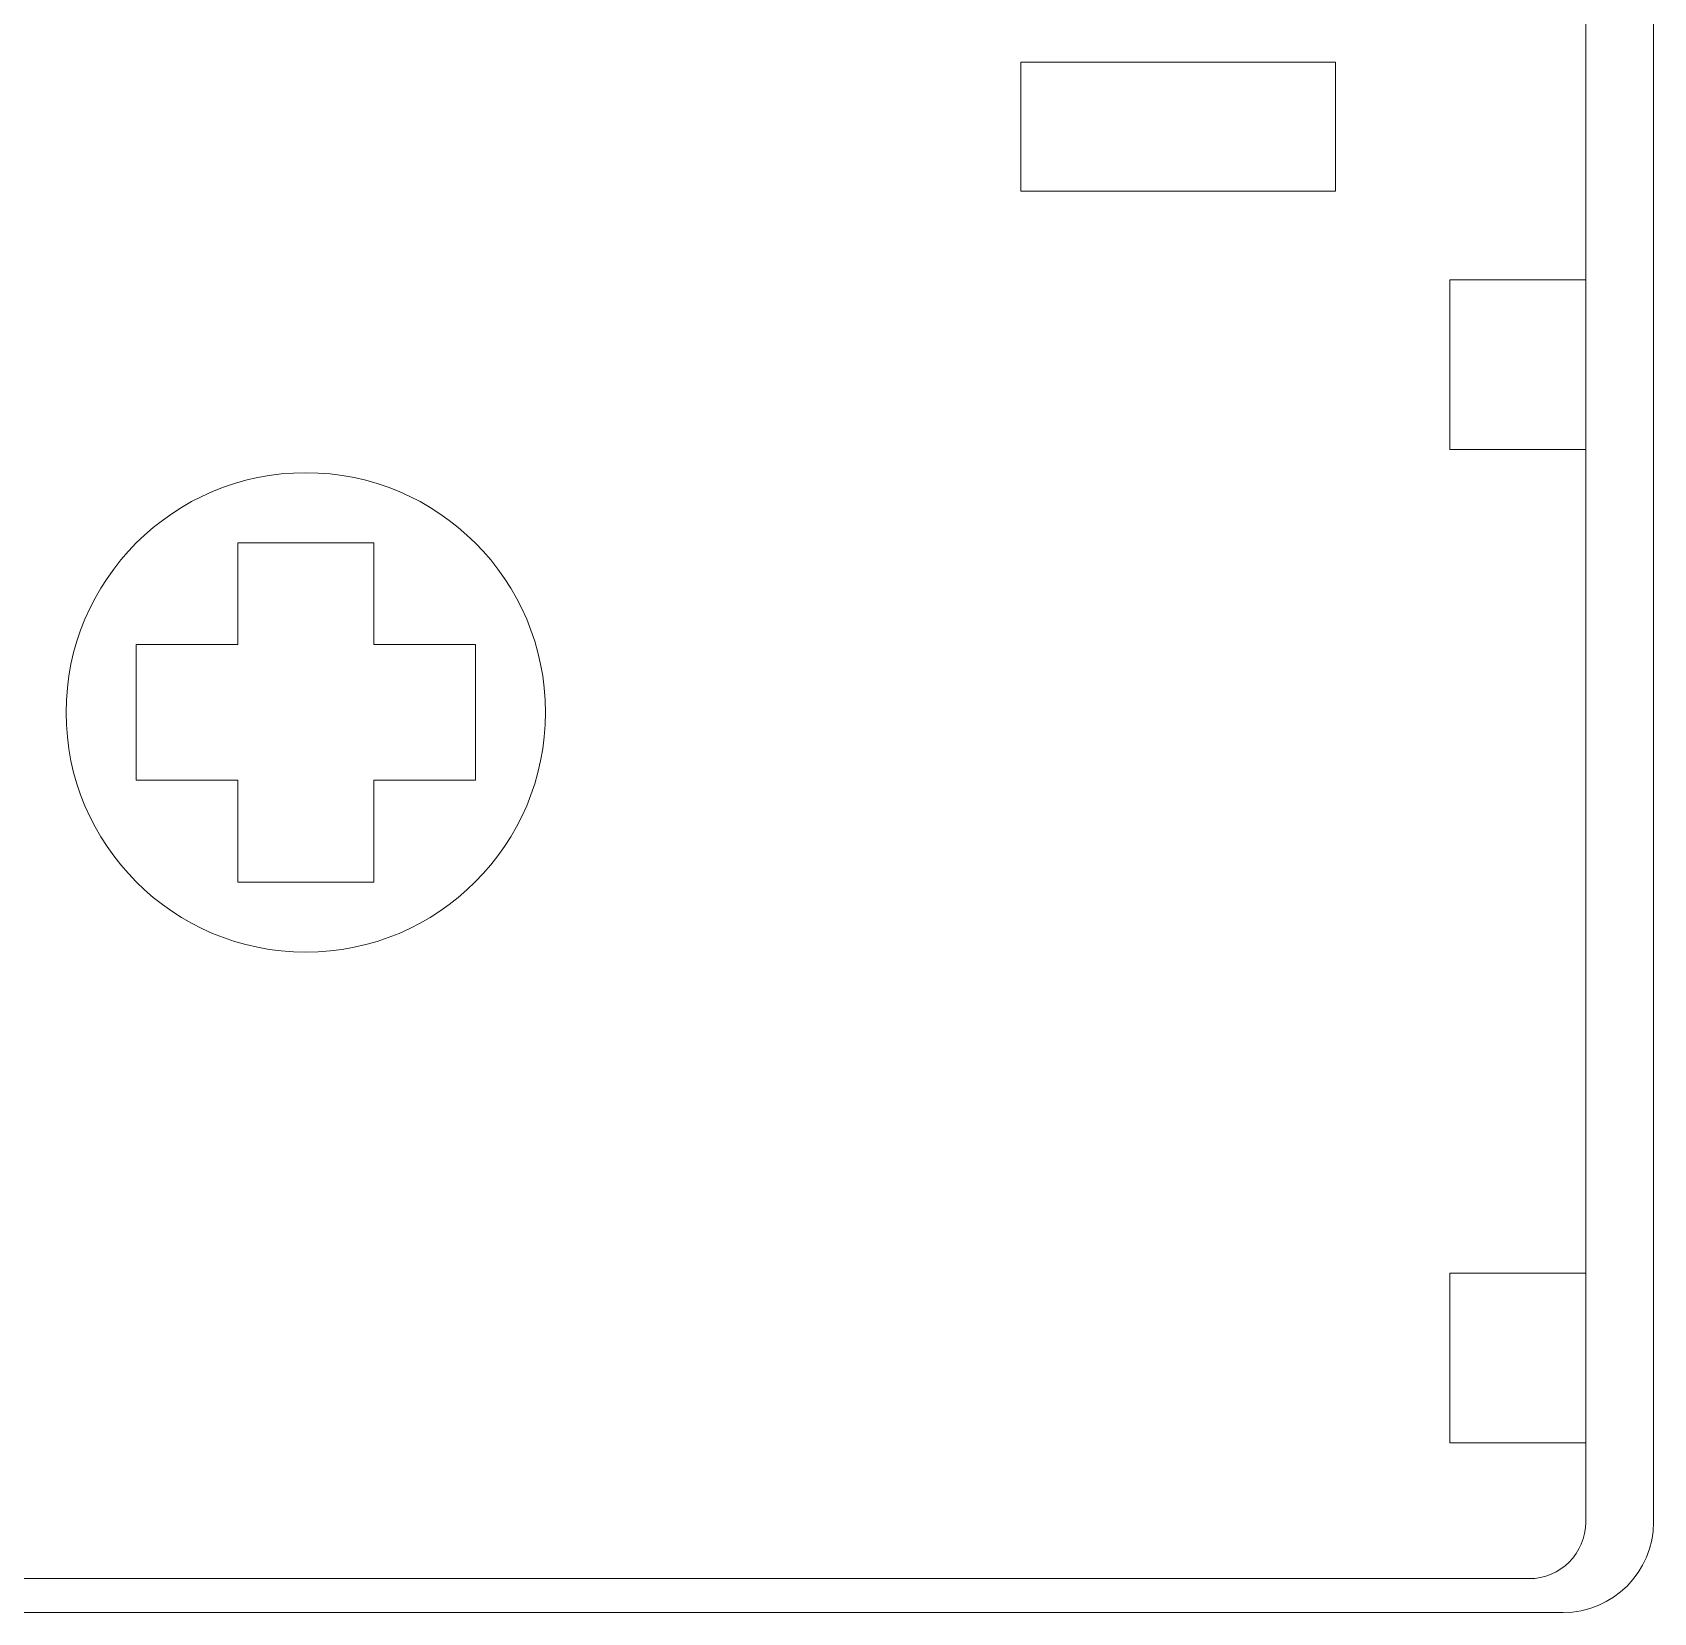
# Model space of a CAD drawing. Header units: millimetres. Extents: x 286 to 766, y 153 to 433.
# Drawn here: x 475 to 522.78, y 205.33 to 251.9 of the extents above; entities that cross this region are included whole.
import ezdxf

# ---------------------------------------------------------------- set-up
doc = ezdxf.new("R2010")
doc.units = ezdxf.units.MM
doc.header["$MEASUREMENT"] = 0
doc.layers.add('c', color=7, linetype='Continuous')

msp = doc.modelspace()

# ---------------------------------------------------------------- linework, layer by layer
at = {"layer": 'c', "color": 1, "lineweight": 20}
for points, knots in [([(441.1551, 286.9429), (441.1551, 286.9429), (520.1099, 286.9429), (520.1099, 286.9429), (520.1099, 286.9429), (521.5781, 286.9429), (522.7758, 285.7452), (522.7758, 284.277), (522.7758, 284.277), (522.7758, 284.277), (522.7758, 207.9996), (522.7758, 207.9996), (522.7758, 207.9996), (522.7758, 206.5314), (521.5781, 205.3337), (520.1099, 205.3337), (520.1099, 205.3337), (520.1099, 205.3337), (441.1551, 205.3337), (441.1551, 205.3337), (441.1551, 205.3337), (439.6869, 205.3337), (438.4892, 206.5314), (438.4892, 207.9996), (438.4892, 207.9996), (438.4892, 207.9996), (438.4892, 284.277), (438.4892, 284.277), (438.4892, 284.277), (438.4892, 285.7452), (439.6869, 286.9429), (441.1551, 286.9429)], [0, 0, 0, 0, 0.1111111, 0.1111111, 0.1111111, 0.1111111, 0.2222222, 0.2222222, 0.2222222, 0.2222222, 0.3333333, 0.3333333, 0.3333333, 0.3333333, 0.4444444, 0.4444444, 0.4444444, 0.4444444, 0.5555556, 0.5555556, 0.5555556, 0.5555556, 0.6666667, 0.6666667, 0.6666667, 0.6666667, 0.7777778, 0.7777778, 0.7777778, 0.7777778, 1, 1, 1, 1]), ([(442.1551, 285.9429), (441.2389, 285.9429), (440.4892, 285.1931), (440.4892, 284.277), (440.4892, 284.277), (440.4892, 284.277), (440.4892, 207.9996), (440.4892, 207.9996), (440.4892, 207.9996), (440.4892, 207.0836), (441.2389, 206.3337), (442.1551, 206.3337), (442.1551, 206.3337), (442.1551, 206.3337), (519.1099, 206.3337), (519.1099, 206.3337), (519.1099, 206.3337), (520.0261, 206.3337), (520.7758, 207.0834), (520.7758, 207.9996), (520.7758, 207.9996), (520.7758, 207.9996), (520.7758, 284.277), (520.7758, 284.277), (520.7758, 284.277), (520.7758, 285.1932), (520.0259, 285.9429), (519.1099, 285.9429), (519.1099, 285.9429), (519.1099, 285.9429), (442.1551, 285.9429), (442.1551, 285.9429)], [0, 0, 0, 0, 0.1111111, 0.1111111, 0.1111111, 0.1111111, 0.2222222, 0.2222222, 0.2222222, 0.2222222, 0.3333333, 0.3333333, 0.3333333, 0.3333333, 0.4444444, 0.4444444, 0.4444444, 0.4444444, 0.5555556, 0.5555556, 0.5555556, 0.5555556, 0.6666667, 0.6666667, 0.6666667, 0.6666667, 0.7777778, 0.7777778, 0.7777778, 0.7777778, 1, 1, 1, 1]), ([(504.1257, 251.0181), (504.1257, 251.0181), (513.4019, 251.0181), (513.4019, 251.0181), (513.4019, 251.0181), (513.4019, 251.0181), (513.4019, 247.2181), (513.4019, 247.2181), (513.4019, 247.2181), (513.4019, 247.2181), (504.1257, 247.2181), (504.1257, 247.2181), (504.1257, 247.2181), (504.1257, 247.2181), (504.1257, 251.0181), (504.1257, 251.0181)], [0, 0, 0, 0, 0.2, 0.2, 0.2, 0.2, 0.4, 0.4, 0.4, 0.4, 0.6, 0.6, 0.6, 0.6, 1, 1, 1, 1]), ([(516.7758, 244.612), (516.7758, 244.612), (516.7758, 239.612), (516.7758, 239.612), (516.7758, 239.612), (516.7758, 239.612), (520.7758, 239.612), (520.7758, 239.612), (520.7758, 239.612), (520.7758, 239.612), (520.7758, 244.612), (520.7758, 244.612), (520.7758, 244.612), (520.7758, 244.612), (516.7758, 244.612), (516.7758, 244.612)], [0, 0, 0, 0, 0.2, 0.2, 0.2, 0.2, 0.4, 0.4, 0.4, 0.4, 0.6, 0.6, 0.6, 0.6, 1, 1, 1, 1]), ([(483.0549, 238.923), (486.9565, 238.923), (490.1194, 235.7601), (490.1194, 231.8585), (490.1194, 231.8585), (490.1194, 227.9569), (486.9565, 224.794), (483.0549, 224.794), (483.0549, 224.794), (479.1533, 224.794), (475.9904, 227.9569), (475.9904, 231.8585), (475.9904, 231.8585), (475.9904, 235.7601), (479.1533, 238.923), (483.0549, 238.923)], [0, 0, 0, 0, 0.2, 0.2, 0.2, 0.2, 0.4, 0.4, 0.4, 0.4, 0.6, 0.6, 0.6, 0.6, 1, 1, 1, 1]), ([(481.0549, 236.8585), (481.0549, 236.8585), (485.0549, 236.8585), (485.0549, 236.8585), (485.0549, 236.8585), (485.0549, 236.8585), (485.0549, 233.8585), (485.0549, 233.8585), (485.0549, 233.8585), (485.0549, 233.8585), (488.0549, 233.8585), (488.0549, 233.8585), (488.0549, 233.8585), (488.0549, 233.8585), (488.0549, 229.8585), (488.0549, 229.8585), (488.0549, 229.8585), (488.0549, 229.8585), (485.0549, 229.8585), (485.0549, 229.8585), (485.0549, 229.8585), (485.0549, 229.8585), (485.0549, 226.8585), (485.0549, 226.8585), (485.0549, 226.8585), (485.0549, 226.8585), (481.0549, 226.8585), (481.0549, 226.8585), (481.0549, 226.8585), (481.0549, 226.8585), (481.0549, 229.8585), (481.0549, 229.8585), (481.0549, 229.8585), (481.0549, 229.8585), (478.0549, 229.8585), (478.0549, 229.8585), (478.0549, 229.8585), (478.0549, 229.8585), (478.0549, 233.8585), (478.0549, 233.8585), (478.0549, 233.8585), (478.0549, 233.8585), (481.0549, 233.8585), (481.0549, 233.8585), (481.0549, 233.8585), (481.0549, 233.8585), (481.0549, 236.8585), (481.0549, 236.8585)], [0, 0, 0, 0, 0.0769231, 0.0769231, 0.0769231, 0.0769231, 0.1538462, 0.1538462, 0.1538462, 0.1538462, 0.2307692, 0.2307692, 0.2307692, 0.2307692, 0.3076923, 0.3076923, 0.3076923, 0.3076923, 0.3846154, 0.3846154, 0.3846154, 0.3846154, 0.4615385, 0.4615385, 0.4615385, 0.4615385, 0.5384615, 0.5384615, 0.5384615, 0.5384615, 0.6153846, 0.6153846, 0.6153846, 0.6153846, 0.6923077, 0.6923077, 0.6923077, 0.6923077, 0.7692308, 0.7692308, 0.7692308, 0.7692308, 0.8461538, 0.8461538, 0.8461538, 0.8461538, 1, 1, 1, 1]), ([(516.7758, 215.3337), (516.7758, 215.3337), (516.7758, 210.3337), (516.7758, 210.3337), (516.7758, 210.3337), (516.7758, 210.3337), (520.7758, 210.3337), (520.7758, 210.3337), (520.7758, 210.3337), (520.7758, 210.3337), (520.7758, 215.3337), (520.7758, 215.3337), (520.7758, 215.3337), (520.7758, 215.3337), (516.7758, 215.3337), (516.7758, 215.3337)], [0, 0, 0, 0, 0.2, 0.2, 0.2, 0.2, 0.4, 0.4, 0.4, 0.4, 0.6, 0.6, 0.6, 0.6, 1, 1, 1, 1])]:
    msp.add_open_spline(points, degree=3, knots=knots, dxfattribs=at)

doc.saveas('drawing.dxf')
